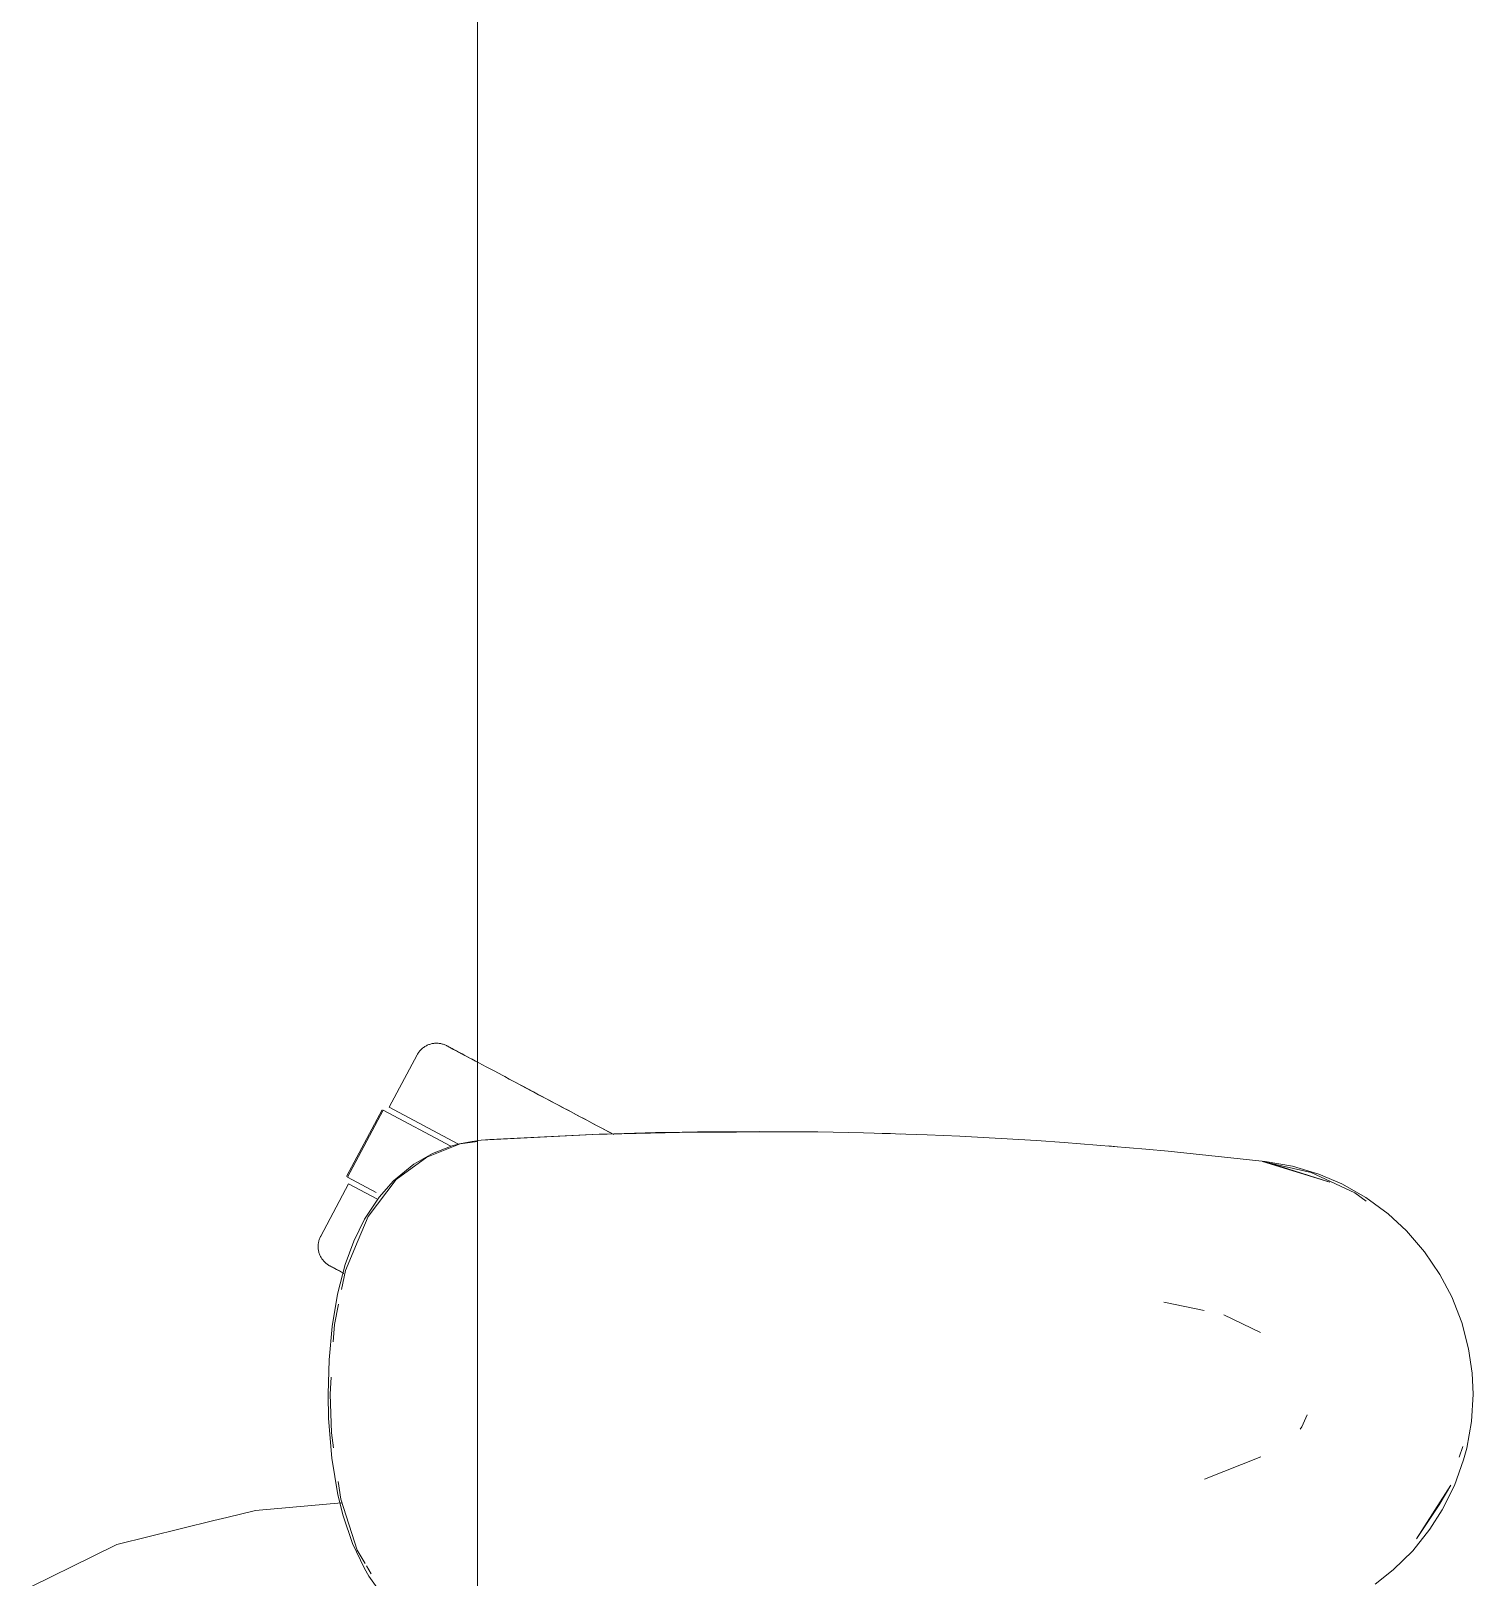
# Model space of a CAD drawing. Header units: millimetres. Extents: x 155927 to 326028, y -36033 to 97293.
# Drawn here: x 167181.4 to 167447.6, y 23171.1 to 23456.5 of the extents above; entities that cross this region are included whole.
import ezdxf

# ---------------------------------------------------------------- set-up
doc = ezdxf.new("R2010")
doc.units = ezdxf.units.MM
doc.header["$MEASUREMENT"] = 0
doc.layers.add('G-IMPT', color=8, linetype='CONTINUOUS', lineweight=9)
doc.layers.add('I-FURN', color=8, linetype='CONTINUOUS', lineweight=9)

msp = doc.modelspace()

# ---------------------------------------------------------------- linework, layer by layer
at = {"layer": 'G-IMPT'}
for p, q in [((167260.49, 23251.04), (167262.88, 23251.49)), ((167260.66, 23251.02), (167263.83, 23251.5)), ((167264.53, 23251.74), (167262.88, 23251.49)), ((167286.31, 23252.83), (167264.53, 23251.74)), ((167285.1, 23252.79), (167264.53, 23251.74)), ((167264.53, 23251.74), (167266.13, 23251.85)), ((167286.31, 23252.83), (167266.13, 23251.85)), ((167306.5, 23253.29), (167285.1, 23252.79)), ((167296.66, 23253.13), (167285.1, 23252.79)), ((167285.1, 23252.79), (167286.31, 23252.83)), ((167306.5, 23253.29), (167286.31, 23252.83)), ((167296.66, 23253.13), (167315.89, 23253.33)), ((167306.5, 23253.29), (167296.66, 23253.13)), ((167326.68, 23253.25), (167296.66, 23253.13)), ((167304.46, 23253.27), (167302.55, 23253.2)), ((167306.61, 23253.25), (167304.46, 23253.27)), ((167326.68, 23253.25), (167306.5, 23253.29)), ((167326.68, 23253.25), (167315.89, 23253.33)), ((167326.68, 23253.25), (167335.1, 23253.08)), ((167346.86, 23252.69), (167335.1, 23253.08)), ((167340.04, 23252.94), (167338.54, 23252.95)), ((167341.97, 23252.83), (167340.04, 23252.94)), ((167346.86, 23252.69), (167352.88, 23252.44)), ((167367.02, 23251.63), (167352.88, 23252.44)), ((167372.11, 23251.3), (167367.02, 23251.63)), ((167254.47, 23248.61), (167248.84, 23244.44)), ((167255.5, 23249.28), (167252.06, 23247.32)), ((167260.66, 23251.02), (167254.47, 23248.61)), ((167255.5, 23249.28), (167259.14, 23250.67)), ((167260.49, 23251.04), (167259.14, 23250.67)), ((167372.11, 23251.3), (167387.17, 23250.05)), ((167380.29, 23250.65), (167381.97, 23250.48)), ((167387.17, 23250.05), (167391.3, 23249.71)), ((167391.3, 23249.71), (167409.22, 23247.8)), ((167252.06, 23247.32), (167248.32, 23244.24)), ((167408.71, 23247.8), (167421.17, 23243.97)), ((167408.71, 23247.8), (167412.03, 23246.88)), ((167409.22, 23247.8), (167414.27, 23246.91)), ((167417.68, 23245.76), (167409.28, 23247.67)), ((167421.17, 23243.97), (167412.03, 23246.88)), ((167419.13, 23245.44), (167414.27, 23246.91)), ((167417.68, 23245.76), (167425.74, 23242.02)), ((167248.84, 23244.44), (167243.63, 23237.65)), ((167245.66, 23241.21), (167248.32, 23244.24)), ((167423.37, 23243.63), (167419.13, 23245.44)), ((167423.37, 23243.63), (167427.81, 23241.12)), ((167243, 23237.16), (167245.66, 23241.21)), ((167427.85, 23240.43), (167425.74, 23242.02)), ((167431.89, 23238.12), (167427.81, 23241.12)), ((167243, 23237.16), (167241.02, 23233.09)), ((167243.63, 23237.65), (167241.79, 23233.26)), ((167431.89, 23238.12), (167435.33, 23234.96)), ((167438.65, 23231.12), (167435.33, 23234.96)), ((167239.43, 23228.75), (167241.02, 23233.09)), ((167239.46, 23227.64), (167241.79, 23233.26)), ((167239.43, 23228.75), (167238, 23223.27)), ((167441.48, 23226.95), (167438.65, 23231.12)), ((167239.46, 23227.64), (167238.75, 23224.17)), ((167441.48, 23226.95), (167443.67, 23222.79)), ((167237, 23217.34), (167238, 23223.27)), ((167238.19, 23221.43), (167237.42, 23217.68)), ((167390.51, 23221.83), (167397.94, 23220.26)), ((167443.67, 23222.79), (167445.51, 23218.08)), ((167237, 23217.34), (167236.44, 23211.19)), ((167237.42, 23217.68), (167237.22, 23214.47)), ((167408.34, 23216.23), (167401.56, 23219.5)), ((167446.77, 23213.21), (167445.51, 23218.08)), ((167446.77, 23213.21), (167447.42, 23208.7)), ((167236.26, 23204.85), (167236.44, 23211.19)), ((167447.59, 23204.85), (167447.42, 23208.7)), ((167236.82, 23207.96), (167236.63, 23204.85)), ((167236.35, 23200.34), (167236.26, 23204.85)), ((167236.86, 23197.69), (167236.63, 23204.85)), ((167447.59, 23204.85), (167447.29, 23199.81)), ((167236.35, 23200.34), (167236.92, 23193.03)), ((167416.97, 23201.02), (167415.96, 23198.8)), ((167236.86, 23197.69), (167237.26, 23194.9)), ((167415.96, 23198.8), (167415.66, 23198.35)), ((167447.29, 23199.81), (167446.41, 23194.86)), ((167445.05, 23193.17), (167445.67, 23195.2)), ((167446.41, 23194.86), (167445.85, 23192.73)), ((167238.04, 23186.27), (167236.92, 23193.03)), ((167398.01, 23189.13), (167408.43, 23193.28)), ((167444.14, 23187.96), (167445.85, 23192.73)), ((167238.13, 23188.72), (167238.59, 23185.43)), ((167239.02, 23182.34), (167238.04, 23186.27)), ((167443.49, 23188.06), (167437.17, 23178.11)), ((167443.49, 23188.06), (167441.33, 23184.38)), ((167444.14, 23187.96), (167441.9, 23183.45)), ((167222.84, 23183.36), (167217.55, 23182.06)), ((167238.72, 23184.8), (167222.84, 23183.36)), ((167238.59, 23185.43), (167241.62, 23176.03)), ((167441.33, 23184.38), (167437.17, 23178.11)), ((167441.9, 23183.45), (167439.63, 23179.9)), ((167197.24, 23177.08), (167215.18, 23181.48)), ((167215.18, 23181.48), (167217.55, 23182.06)), ((167239.02, 23182.34), (167240.76, 23177.25)), ((167240.76, 23177.25), (167242.96, 23172.62)), ((167436.44, 23175.93), (167439.63, 23179.9)), ((167192.88, 23174.93), (167181.41, 23169.29)), ((167192.88, 23174.93), (167197.24, 23177.08)), ((167241.62, 23176.03), (167243.09, 23173.58)), ((167436.44, 23175.93), (167432.84, 23172.38)), ((167242.96, 23172.62), (167243.77, 23171.24)), ((167243.37, 23173.11), (167244.23, 23171.67)), ((167432.84, 23172.38), (167429.53, 23169.76)), ((167246.21, 23167.79), (167243.77, 23171.24))]:
    msp.add_line(p, q, dxfattribs=at)
at = {"layer": 'I-FURN'}
for p, q in [((167263.83, 22180.39), (167263.83, 23580.39)), ((167263.83, 23580.39), (167263.83, 22180.39)), ((167253.47, 23268.51), (167253.59, 23268.61)), ((167253.59, 23268.61), (167253.71, 23268.72)), ((167253.71, 23268.72), (167253.84, 23268.82)), ((167253.84, 23268.82), (167253.97, 23268.91)), ((167253.97, 23268.91), (167254.11, 23269)), ((167254.11, 23269), (167254.25, 23269.08)), ((167254.25, 23269.08), (167254.39, 23269.16)), ((167254.39, 23269.16), (167254.53, 23269.23)), ((167254.53, 23269.23), (167254.68, 23269.3)), ((167254.68, 23269.3), (167254.83, 23269.36)), ((167254.83, 23269.36), (167254.98, 23269.41)), ((167254.98, 23269.41), (167255.13, 23269.46)), ((167255.13, 23269.46), (167255.29, 23269.5)), ((167255.29, 23269.5), (167255.45, 23269.54)), ((167255.45, 23269.54), (167255.6, 23269.57)), ((167255.6, 23269.57), (167255.76, 23269.59)), ((167255.76, 23269.59), (167255.92, 23269.61)), ((167255.92, 23269.61), (167256.09, 23269.62)), ((167256.09, 23269.62), (167256.25, 23269.62)), ((167256.25, 23269.62), (167256.41, 23269.62)), ((167256.41, 23269.62), (167256.57, 23269.61)), ((167256.57, 23269.61), (167256.73, 23269.59)), ((167256.73, 23269.59), (167256.89, 23269.57)), ((167256.89, 23269.57), (167257.05, 23269.54)), ((167257.05, 23269.54), (167257.2, 23269.51)), ((167257.2, 23269.51), (167257.36, 23269.47)), ((167257.36, 23269.47), (167257.51, 23269.42)), ((167257.51, 23269.42), (167257.67, 23269.36)), ((167257.67, 23269.36), (167257.82, 23269.31)), ((167257.82, 23269.31), (167257.96, 23269.24)), ((167257.96, 23269.24), (167258.11, 23269.17)), ((167258.11, 23269.17), (167258.15, 23269.15)), ((167258.15, 23269.15), (167258.17, 23269.14)), ((167258.19, 23269.12), (167258.15, 23269.15)), ((167258.15, 23269.15), (167258.15, 23269.15)), ((167258.17, 23269.14), (167258.23, 23269.11)), ((167258.28, 23269.08), (167258.19, 23269.12)), ((167258.23, 23269.11), (167258.33, 23269.05)), ((167258.4, 23269.01), (167258.28, 23269.08)), ((167258.33, 23269.05), (167258.47, 23268.98)), ((167258.56, 23268.93), (167258.4, 23269.01)), ((167258.47, 23268.98), (167258.65, 23268.88)), ((167258.76, 23268.82), (167258.56, 23268.93)), ((167258.65, 23268.88), (167258.87, 23268.77)), ((167259, 23268.69), (167258.76, 23268.82)), ((167258.87, 23268.77), (167259.13, 23268.63)), ((167259.28, 23268.54), (167259, 23268.69)), ((167259.13, 23268.63), (167259.42, 23268.47)), ((167259.6, 23268.38), (167259.28, 23268.54)), ((167252.7, 23267.48), (167247.55, 23257.8)), ((167252.7, 23267.48), (167252.78, 23267.62)), ((167252.78, 23267.62), (167252.86, 23267.76)), ((167252.86, 23267.76), (167252.95, 23267.89)), ((167252.95, 23267.89), (167253.04, 23268.02)), ((167253.04, 23268.02), (167253.14, 23268.15)), ((167253.14, 23268.15), (167253.25, 23268.27)), ((167253.25, 23268.27), (167253.36, 23268.39)), ((167253.36, 23268.39), (167253.47, 23268.51)), ((167259.42, 23268.47), (167259.76, 23268.29)), ((167259.96, 23268.19), (167259.6, 23268.38)), ((167259.76, 23268.29), (167260.13, 23268.09)), ((167260.35, 23267.98), (167259.96, 23268.19)), ((167260.13, 23268.09), (167260.54, 23267.88)), ((167260.78, 23267.75), (167260.35, 23267.98)), ((167260.54, 23267.88), (167260.99, 23267.64)), ((167261.24, 23267.5), (167260.78, 23267.75)), ((167260.99, 23267.64), (167261.47, 23267.38)), ((167261.74, 23267.24), (167261.24, 23267.5)), ((167261.47, 23267.38), (167261.99, 23267.11)), ((167262.28, 23266.95), (167261.74, 23267.24)), ((167261.99, 23267.11), (167262.54, 23266.81)), ((167262.85, 23266.65), (167262.28, 23266.95)), ((167262.54, 23266.81), (167263.12, 23266.5)), ((167263.45, 23266.33), (167262.85, 23266.65)), ((167264.08, 23265.99), (167263.45, 23266.33)), ((167264.75, 23265.64), (167264.08, 23265.99)), ((167265.44, 23265.27), (167264.75, 23265.64)), ((167266.16, 23264.89), (167265.44, 23265.27)), ((167266.91, 23264.49), (167266.16, 23264.89)), ((167267.69, 23264.07), (167266.91, 23264.49)), ((167268.49, 23263.65), (167267.69, 23264.07)), ((167269.32, 23263.21), (167268.49, 23263.65)), ((167268.87, 23263.45), (167269.7, 23263)), ((167270.16, 23262.76), (167269.32, 23263.21)), ((167269.7, 23263), (167270.56, 23262.55)), ((167271.03, 23262.3), (167270.16, 23262.76)), ((167270.56, 23262.55), (167271.44, 23262.08)), ((167271.92, 23261.83), (167271.03, 23262.3)), ((167271.44, 23262.08), (167272.33, 23261.61)), ((167272.82, 23261.34), (167271.92, 23261.83)), ((167272.33, 23261.61), (167273.25, 23261.12)), ((167273.75, 23260.85), (167272.82, 23261.34)), ((167273.25, 23261.12), (167274.18, 23260.63)), ((167274.68, 23260.36), (167273.75, 23260.85)), ((167274.18, 23260.63), (167275.12, 23260.12)), ((167275.64, 23259.85), (167274.68, 23260.36)), ((167275.12, 23260.12), (167276.08, 23259.61)), ((167246.25, 23257.35), (167239.68, 23244.99)), ((167239.85, 23244.9), (167246.42, 23257.26)), ((167246.42, 23257.26), (167258.93, 23250.61)), ((167260.21, 23251.06), (167247.55, 23257.8)), ((167276.6, 23259.34), (167275.64, 23259.85)), ((167276.08, 23259.61), (167277.05, 23259.1)), ((167277.57, 23258.82), (167276.6, 23259.34)), ((167277.05, 23259.1), (167278.02, 23258.58)), ((167278.56, 23258.3), (167277.57, 23258.82)), ((167278.02, 23258.58), (167279.01, 23258.05)), ((167279.55, 23257.77), (167278.56, 23258.3)), ((167279.01, 23258.05), (167280.01, 23257.53)), ((167280.54, 23257.24), (167279.55, 23257.77)), ((167280.01, 23257.53), (167281.01, 23256.99)), ((167281.55, 23256.71), (167280.54, 23257.24)), ((167281.01, 23256.99), (167282.01, 23256.46)), ((167282.55, 23256.17), (167281.55, 23256.71)), ((167282.01, 23256.46), (167283.01, 23255.93)), ((167283.56, 23255.64), (167282.55, 23256.17)), ((167283.01, 23255.93), (167284.02, 23255.39)), ((167284.56, 23255.1), (167283.56, 23255.64)), ((167284.02, 23255.39), (167285.02, 23254.86)), ((167285.56, 23254.57), (167284.56, 23255.1)), ((167285.02, 23254.86), (167286.02, 23254.33)), ((167286.56, 23254.04), (167285.56, 23254.57)), ((167286.02, 23254.33), (167287.02, 23253.8)), ((167287.56, 23253.51), (167286.56, 23254.04)), ((167287.02, 23253.8), (167288.01, 23253.27)), ((167288.54, 23252.99), (167287.56, 23253.51)), ((167288.01, 23253.27), (167289, 23252.75)), ((167240.04, 23243.67), (167234.89, 23233.98)), ((167245.14, 23242.09), (167239.85, 23244.9)), ((167245.23, 23240.91), (167240.04, 23243.67)), ((167234.41, 23232.08), (167234.42, 23232.24)), ((167234.42, 23231.92), (167234.41, 23232.08)), ((167234.42, 23232.24), (167234.43, 23232.4)), ((167234.43, 23231.76), (167234.42, 23231.92)), ((167234.43, 23232.4), (167234.44, 23232.57)), ((167234.44, 23231.6), (167234.43, 23231.76)), ((167234.44, 23232.57), (167234.46, 23232.72)), ((167234.47, 23231.44), (167234.44, 23231.6)), ((167234.46, 23232.72), (167234.49, 23232.88)), ((167234.5, 23231.28), (167234.47, 23231.44)), ((167234.49, 23232.88), (167234.53, 23233.04)), ((167234.53, 23233.04), (167234.57, 23233.2)), ((167234.57, 23233.2), (167234.62, 23233.35)), ((167234.62, 23233.35), (167234.67, 23233.5)), ((167234.67, 23233.5), (167234.73, 23233.65)), ((167234.73, 23233.65), (167234.79, 23233.8)), ((167234.79, 23233.8), (167234.86, 23233.94)), ((167234.86, 23233.94), (167234.89, 23233.98)), ((167234.53, 23231.12), (167234.5, 23231.28)), ((167234.57, 23230.97), (167234.53, 23231.12)), ((167234.62, 23230.82), (167234.57, 23230.97)), ((167234.67, 23230.66), (167234.62, 23230.82)), ((167234.73, 23230.51), (167234.67, 23230.66)), ((167234.8, 23230.37), (167234.73, 23230.51)), ((167234.87, 23230.22), (167234.8, 23230.37)), ((167234.95, 23230.08), (167234.87, 23230.22)), ((167235.03, 23229.94), (167234.95, 23230.08)), ((167235.12, 23229.81), (167235.03, 23229.94)), ((167235.22, 23229.68), (167235.12, 23229.81)), ((167235.32, 23229.55), (167235.22, 23229.68)), ((167235.42, 23229.43), (167235.32, 23229.55)), ((167235.53, 23229.31), (167235.42, 23229.43)), ((167235.64, 23229.19), (167235.53, 23229.31)), ((167235.76, 23229.08), (167235.64, 23229.19)), ((167235.88, 23228.98), (167235.76, 23229.08)), ((167236.01, 23228.88), (167235.88, 23228.98)), ((167236.14, 23228.78), (167236.01, 23228.88)), ((167236.27, 23228.7), (167236.14, 23228.78)), ((167236.41, 23228.61), (167236.27, 23228.7)), ((167236.55, 23228.53), (167236.41, 23228.61)), ((167236.56, 23228.53), (167236.55, 23228.53)), ((167236.55, 23228.53), (167236.57, 23228.52)), ((167236.6, 23228.51), (167236.56, 23228.53)), ((167236.57, 23228.52), (167236.63, 23228.49)), ((167236.68, 23228.46), (167236.6, 23228.51)), ((167236.63, 23228.49), (167236.73, 23228.44)), ((167236.8, 23228.4), (167236.68, 23228.46)), ((167236.73, 23228.44), (167236.87, 23228.36)), ((167236.96, 23228.31), (167236.8, 23228.4)), ((167236.87, 23228.36), (167237.05, 23228.27)), ((167237.17, 23228.21), (167236.96, 23228.31)), ((167237.05, 23228.27), (167237.27, 23228.15)), ((167237.41, 23228.08), (167237.17, 23228.21)), ((167237.27, 23228.15), (167237.53, 23228.01)), ((167237.69, 23227.93), (167237.41, 23228.08)), ((167237.53, 23228.01), (167237.83, 23227.85)), ((167238, 23227.76), (167237.69, 23227.93)), ((167237.83, 23227.85), (167238.16, 23227.68)), ((167238.36, 23227.57), (167238, 23227.76)), ((167238.16, 23227.68), (167238.54, 23227.48)), ((167238.75, 23227.36), (167238.36, 23227.57)), ((167238.54, 23227.48), (167238.95, 23227.26)), ((167239.18, 23227.13), (167238.75, 23227.36))]:
    msp.add_line(p, q, dxfattribs=at)

doc.saveas('drawing.dxf')
